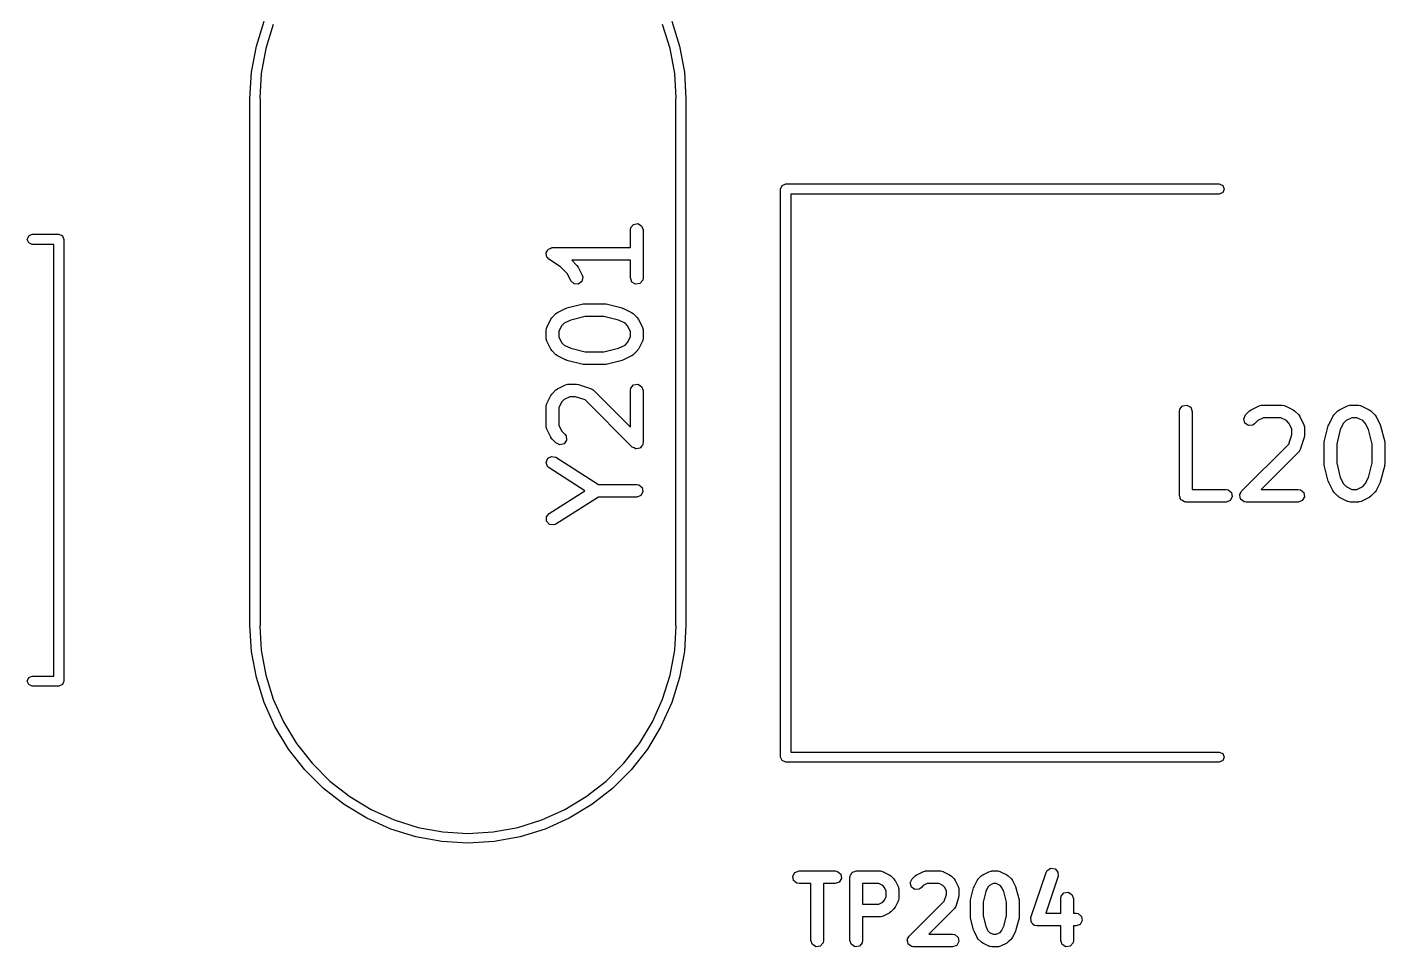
# Model space of a CAD drawing. Extents: x 102 to 173.9, y -124.5 to -76.3.
# Drawn here: x 118.88 to 134.98, y -107.09 to -96.18 of the extents above; entities that cross this region are included whole.
import ezdxf

# ---------------------------------------------------------------- set-up
doc = ezdxf.new("R2010")
doc.units = 0
doc.layers.add('BLACK', color=7, linetype='CONTINUOUS')

msp = doc.modelspace()

# ---------------------------------------------------------------- linework, layer by layer
at = {"layer": 'BLACK', "linetype": 'CONTINUOUS'}
for p, q in [((121.595, -96.4102), (121.687, -96.1121)), ((126.521, -96.1121), (126.614, -96.4102)), ((121.795, -96.1531), (121.707, -96.4378)), ((126.502, -96.4378), (126.413, -96.1531)), ((121.538, -96.7172), (121.595, -96.4102)), ((121.707, -96.4378), (121.653, -96.7311)), ((126.556, -96.7311), (126.502, -96.4378)), ((126.614, -96.4102), (126.671, -96.7172)), ((121.519, -97.0288), (121.538, -96.7172)), ((121.653, -96.7311), (121.635, -97.0193)), ((126.573, -97.0193), (126.556, -96.7311)), ((126.671, -96.7172), (126.689, -97.0288)), ((121.519, -103.279), (121.519, -97.0288)), ((121.635, -97.0193), (121.639, -97.0288)), ((121.639, -97.0288), (121.639, -103.279)), ((126.569, -97.0288), (126.573, -97.0193)), ((126.569, -103.279), (126.569, -97.0288)), ((126.689, -97.0288), (126.689, -103.279)), ((127.813, -98.103), (127.831, -98.0606)), ((127.831, -98.0606), (127.873, -98.043)), ((127.873, -98.043), (133.015, -98.043)), ((133.015, -98.043), (133.057, -98.0606)), ((133.057, -98.0606), (133.075, -98.103)), ((127.813, -104.843), (127.813, -98.103)), ((133.015, -98.163), (127.933, -98.163)), ((127.933, -98.163), (127.933, -104.783)), ((133.057, -98.1454), (133.015, -98.163)), ((133.075, -98.103), (133.057, -98.1454)), ((126.036, -98.5615), (126.069, -98.5222)), ((126.069, -98.5222), (126.119, -98.5133)), ((126.119, -98.5133), (126.164, -98.5389)), ((126.164, -98.5389), (126.181, -98.5871)), ((118.876, -98.7006), (118.894, -98.6582)), ((118.894, -98.743), (118.876, -98.7006)), ((118.894, -98.6582), (118.936, -98.6406)), ((118.936, -98.6406), (119.251, -98.6406)), ((119.251, -98.6406), (119.294, -98.6582)), ((119.294, -98.6582), (119.311, -98.7006)), ((119.311, -98.7006), (119.311, -103.941)), ((126.031, -98.5871), (126.036, -98.5615)), ((126.031, -98.7978), (126.031, -98.5871)), ((126.181, -98.5871), (126.181, -99.1586)), ((118.936, -98.7606), (118.894, -98.743)), ((119.191, -98.7606), (118.936, -98.7606)), ((119.191, -103.881), (119.191, -98.7606)), ((125.031, -98.868), (125.033, -98.8641)), ((125.037, -98.8889), (125.031, -98.868)), ((125.032, -98.8598), (125.043, -98.841)), ((125.033, -98.8641), (125.032, -98.8598)), ((125.043, -98.841), (125.052, -98.821)), ((125.052, -98.821), (125.056, -98.8191)), ((125.056, -98.8191), (125.058, -98.8154)), ((125.058, -98.8154), (125.078, -98.8079)), ((125.078, -98.8079), (125.098, -98.7983)), ((125.098, -98.7983), (125.102, -98.7993)), ((125.102, -98.7993), (125.106, -98.7978)), ((125.106, -98.7978), (126.031, -98.7978)), ((125.041, -98.9103), (125.037, -98.8889)), ((125.045, -98.9131), (125.041, -98.9103)), ((125.046, -98.9173), (125.045, -98.9131)), ((125.065, -98.9353), (125.046, -98.9173)), ((125.201, -99.0264), (125.065, -98.9353)), ((125.283, -99.1077), (125.201, -99.0264)), ((126.031, -98.9478), (125.335, -98.9478)), ((125.335, -98.9478), (125.397, -99.0103)), ((125.397, -99.0103), (125.41, -99.0287)), ((125.41, -99.0287), (125.411, -99.0298)), ((125.411, -99.0298), (125.459, -99.125)), ((126.031, -99.1586), (126.031, -98.9478)), ((125.325, -99.1921), (125.283, -99.1077)), ((125.362, -99.2274), (125.325, -99.1921)), ((125.466, -99.15), (125.454, -99.1999)), ((125.459, -99.125), (125.466, -99.15)), ((126.049, -99.2068), (126.031, -99.1586)), ((126.177, -99.1842), (126.144, -99.2235)), ((126.181, -99.1586), (126.177, -99.1842)), ((125.413, -99.2304), (125.362, -99.2274)), ((125.454, -99.1999), (125.413, -99.2304)), ((126.093, -99.2324), (126.049, -99.2068)), ((126.144, -99.2235), (126.093, -99.2324)), ((125.263, -99.5201), (125.276, -99.5164)), ((125.276, -99.5164), (125.278, -99.5144)), ((125.278, -99.5144), (125.469, -99.4668)), ((125.469, -99.4668), (125.484, -99.4657)), ((125.484, -99.4657), (125.487, -99.4645)), ((125.487, -99.4645), (125.725, -99.4645)), ((125.725, -99.4645), (125.74, -99.4671)), ((125.74, -99.4671), (125.743, -99.4668)), ((125.743, -99.4668), (125.934, -99.5144)), ((125.934, -99.5144), (125.946, -99.5196)), ((125.039, -99.7441), (125.087, -99.6488)), ((125.087, -99.6488), (125.1, -99.6308)), ((125.1, -99.6308), (125.101, -99.6293)), ((125.101, -99.6293), (125.148, -99.5817)), ((125.148, -99.5817), (125.167, -99.5689)), ((125.167, -99.5689), (125.168, -99.5677)), ((125.168, -99.5677), (125.263, -99.5201)), ((125.323, -99.6579), (125.246, -99.6964)), ((125.496, -99.6145), (125.323, -99.6579)), ((125.716, -99.6145), (125.496, -99.6145)), ((125.89, -99.6579), (125.716, -99.6145)), ((125.967, -99.6964), (125.89, -99.6579)), ((125.946, -99.5196), (125.949, -99.5201)), ((125.949, -99.5201), (126.044, -99.5677)), ((126.044, -99.5677), (126.062, -99.581)), ((126.062, -99.581), (126.064, -99.5817)), ((126.064, -99.5817), (126.112, -99.6293)), ((126.112, -99.6293), (126.124, -99.6477)), ((126.124, -99.6477), (126.126, -99.6488)), ((126.126, -99.6488), (126.173, -99.7441)), ((125.031, -99.7776), (125.036, -99.752)), ((125.031, -99.8728), (125.031, -99.7776)), ((125.036, -99.752), (125.039, -99.7485)), ((125.039, -99.7485), (125.039, -99.7441)), ((125.215, -99.7268), (125.181, -99.7953)), ((125.181, -99.7953), (125.181, -99.8551)), ((125.246, -99.6964), (125.215, -99.7268)), ((125.997, -99.7268), (125.967, -99.6964)), ((126.031, -99.7953), (125.997, -99.7268)), ((126.031, -99.8551), (126.031, -99.7953)), ((126.173, -99.7441), (126.181, -99.769)), ((126.181, -99.769), (126.18, -99.7734)), ((126.18, -99.7734), (126.181, -99.7776)), ((126.181, -99.7776), (126.181, -99.8728)), ((125.033, -99.8771), (125.031, -99.8728)), ((125.032, -99.8814), (125.033, -99.8771)), ((125.039, -99.9064), (125.032, -99.8814)), ((125.087, -100.002), (125.039, -99.9064)), ((125.181, -99.8551), (125.215, -99.9237)), ((125.215, -99.9237), (125.246, -99.9541)), ((125.246, -99.9541), (125.323, -99.9926)), ((125.323, -99.9926), (125.496, -100.036)), ((125.716, -100.036), (125.89, -99.9926)), ((125.89, -99.9926), (125.967, -99.9541)), ((125.967, -99.9541), (125.997, -99.9237)), ((125.997, -99.9237), (126.031, -99.8551)), ((126.173, -99.9064), (126.126, -100.002)), ((126.174, -99.9019), (126.173, -99.9064)), ((126.177, -99.8985), (126.174, -99.9019)), ((126.181, -99.8728), (126.177, -99.8985)), ((125.088, -100.003), (125.087, -100.002)), ((125.101, -100.021), (125.088, -100.003)), ((125.148, -100.069), (125.101, -100.021)), ((125.15, -100.069), (125.148, -100.069)), ((125.168, -100.083), (125.15, -100.069)), ((125.263, -100.13), (125.168, -100.083)), ((125.267, -100.131), (125.263, -100.13)), ((125.278, -100.136), (125.267, -100.131)), ((125.469, -100.184), (125.278, -100.136)), ((125.496, -100.036), (125.716, -100.036)), ((125.934, -100.136), (125.743, -100.184)), ((125.937, -100.134), (125.934, -100.136)), ((125.949, -100.13), (125.937, -100.134)), ((126.044, -100.083), (125.949, -100.13)), ((126.046, -100.082), (126.044, -100.083)), ((126.064, -100.069), (126.046, -100.082)), ((126.112, -100.021), (126.064, -100.069)), ((126.126, -100.002), (126.112, -100.02)), ((126.112, -100.02), (126.112, -100.021)), ((125.472, -100.183), (125.469, -100.184)), ((125.487, -100.186), (125.472, -100.183)), ((125.725, -100.186), (125.487, -100.186)), ((125.728, -100.185), (125.725, -100.186)), ((125.743, -100.184), (125.728, -100.185)), ((125.148, -100.486), (125.167, -100.474)), ((125.167, -100.474), (125.168, -100.472)), ((125.168, -100.472), (125.263, -100.425)), ((125.263, -100.425), (125.288, -100.417)), ((125.288, -100.417), (125.292, -100.418)), ((125.292, -100.418), (125.297, -100.417)), ((125.297, -100.417), (125.392, -100.417)), ((125.392, -100.417), (125.414, -100.421)), ((125.414, -100.421), (125.416, -100.421)), ((125.416, -100.421), (125.558, -100.468)), ((125.558, -100.468), (125.581, -100.481)), ((125.581, -100.481), (125.584, -100.485)), ((126.031, -100.492), (126.036, -100.466)), ((126.036, -100.466), (126.069, -100.427)), ((126.069, -100.427), (126.119, -100.418)), ((126.119, -100.418), (126.164, -100.444)), ((126.164, -100.444), (126.181, -100.492)), ((125.039, -100.649), (125.087, -100.554)), ((125.087, -100.554), (125.1, -100.536)), ((125.1, -100.536), (125.101, -100.534)), ((125.101, -100.534), (125.148, -100.486)), ((125.215, -100.632), (125.181, -100.7)), ((125.246, -100.601), (125.215, -100.632)), ((125.314, -100.567), (125.246, -100.601)), ((125.38, -100.567), (125.314, -100.567)), ((125.494, -100.605), (125.38, -100.567)), ((126.053, -101.164), (125.494, -100.605)), ((125.584, -100.485), (125.588, -100.486)), ((125.588, -100.486), (126.031, -100.93)), ((126.031, -100.93), (126.031, -100.492)), ((126.181, -100.492), (126.181, -101.111)), ((125.031, -100.682), (125.036, -100.657)), ((125.031, -100.92), (125.031, -100.682)), ((125.036, -100.657), (125.039, -100.653)), ((125.039, -100.653), (125.039, -100.649)), ((125.181, -100.7), (125.181, -100.903)), ((132.543, -100.742), (132.548, -100.716)), ((132.543, -101.742), (132.543, -100.742)), ((132.548, -100.716), (132.581, -100.677)), ((132.581, -100.677), (132.631, -100.668)), ((132.631, -100.668), (132.676, -100.693)), ((132.676, -100.693), (132.693, -100.742)), ((132.693, -100.742), (132.693, -101.667)), ((133.306, -100.83), (133.327, -100.784)), ((133.327, -100.784), (133.375, -100.736)), ((133.375, -100.736), (133.393, -100.723)), ((133.393, -100.723), (133.394, -100.722)), ((133.394, -100.722), (133.49, -100.674)), ((133.49, -100.674), (133.515, -100.667)), ((133.515, -100.667), (133.519, -100.668)), ((133.519, -100.668), (133.523, -100.667)), ((133.523, -100.667), (133.761, -100.667)), ((133.761, -100.667), (133.787, -100.671)), ((133.787, -100.671), (133.79, -100.674)), ((133.79, -100.674), (133.795, -100.674)), ((133.795, -100.674), (133.89, -100.722)), ((133.89, -100.722), (133.908, -100.735)), ((133.908, -100.735), (133.909, -100.736)), ((133.909, -100.736), (133.957, -100.784)), ((133.957, -100.784), (133.97, -100.802)), ((133.97, -100.802), (133.971, -100.803)), ((133.971, -100.803), (134.019, -100.899)), ((134.313, -100.899), (134.361, -100.803)), ((134.361, -100.803), (134.374, -100.785)), ((134.374, -100.785), (134.375, -100.784)), ((134.375, -100.784), (134.422, -100.736)), ((134.422, -100.736), (134.441, -100.723)), ((134.441, -100.723), (134.442, -100.722)), ((134.442, -100.722), (134.537, -100.674)), ((134.537, -100.674), (134.562, -100.667)), ((134.562, -100.667), (134.567, -100.668)), ((134.567, -100.668), (134.571, -100.667)), ((134.571, -100.667), (134.666, -100.667)), ((134.666, -100.667), (134.692, -100.671)), ((134.692, -100.671), (134.695, -100.674)), ((134.695, -100.674), (134.7, -100.674)), ((134.7, -100.674), (134.795, -100.722)), ((134.795, -100.722), (134.813, -100.735)), ((134.813, -100.735), (134.814, -100.736)), ((134.814, -100.736), (134.862, -100.784)), ((134.862, -100.784), (134.875, -100.802)), ((134.875, -100.802), (134.876, -100.803)), ((134.876, -100.803), (134.924, -100.899)), ((125.033, -100.925), (125.031, -100.92)), ((125.032, -100.929), (125.033, -100.925)), ((125.039, -100.954), (125.032, -100.929)), ((125.087, -101.049), (125.039, -100.954)), ((125.181, -100.903), (125.215, -100.971)), ((133.319, -100.88), (133.306, -100.83)), ((133.361, -100.909), (133.319, -100.88)), ((133.412, -100.905), (133.361, -100.909)), ((133.433, -100.89), (133.412, -100.905)), ((133.472, -100.851), (133.433, -100.89)), ((133.541, -100.817), (133.472, -100.851)), ((133.744, -100.817), (133.541, -100.817)), ((133.812, -100.851), (133.744, -100.817)), ((133.842, -100.881), (133.812, -100.851)), ((133.877, -100.95), (133.842, -100.881)), ((133.877, -101.015), (133.877, -100.95)), ((134.019, -100.899), (134.026, -100.923)), ((134.026, -100.923), (134.025, -100.928)), ((134.025, -100.928), (134.027, -100.932)), ((134.027, -100.932), (134.027, -101.027)), ((134.26, -101.104), (134.308, -100.914)), ((134.308, -100.914), (134.313, -100.902)), ((134.313, -100.902), (134.313, -100.899)), ((134.451, -100.958), (134.408, -101.132)), ((134.49, -100.881), (134.451, -100.958)), ((134.52, -100.851), (134.49, -100.881)), ((134.588, -100.817), (134.52, -100.851)), ((134.648, -100.817), (134.588, -100.817)), ((134.717, -100.851), (134.648, -100.817)), ((134.747, -100.881), (134.717, -100.851)), ((134.786, -100.958), (134.747, -100.881)), ((134.829, -101.132), (134.786, -100.958)), ((134.924, -100.899), (134.927, -100.911)), ((134.927, -100.911), (134.929, -100.914)), ((134.929, -100.914), (134.977, -101.104)), ((125.088, -101.05), (125.087, -101.049)), ((125.101, -101.069), (125.088, -101.05)), ((125.148, -101.116), (125.101, -101.069)), ((125.195, -101.138), (125.148, -101.116)), ((125.244, -101.125), (125.195, -101.138)), ((125.215, -100.971), (125.254, -101.01)), ((125.274, -101.083), (125.244, -101.125)), ((125.254, -101.01), (125.269, -101.032)), ((125.269, -101.032), (125.274, -101.083)), ((126.181, -101.111), (126.178, -101.127)), ((133.839, -101.13), (133.877, -101.015)), ((134.023, -101.051), (133.975, -101.194)), ((134.027, -101.027), (134.023, -101.049)), ((134.023, -101.049), (134.023, -101.051)), ((134.258, -101.123), (134.26, -101.108)), ((134.258, -101.361), (134.258, -101.123)), ((134.26, -101.108), (134.26, -101.104)), ((134.977, -101.104), (134.978, -101.119)), ((134.978, -101.119), (134.979, -101.123)), ((134.979, -101.123), (134.979, -101.361)), ((125.051, -101.298), (125.096, -101.275)), ((125.096, -101.275), (125.146, -101.286)), ((125.146, -101.286), (125.652, -101.607)), ((126.074, -101.174), (126.053, -101.164)), ((126.093, -101.185), (126.074, -101.174)), ((126.097, -101.184), (126.093, -101.185)), ((126.1, -101.186), (126.097, -101.184)), ((126.121, -101.18), (126.1, -101.186)), ((126.144, -101.176), (126.121, -101.18)), ((126.146, -101.173), (126.144, -101.176)), ((126.149, -101.172), (126.146, -101.173)), ((126.162, -101.154), (126.149, -101.172)), ((126.177, -101.137), (126.162, -101.154)), ((126.179, -101.13), (126.177, -101.132)), ((126.177, -101.132), (126.177, -101.137)), ((126.178, -101.127), (126.179, -101.13)), ((133.28, -101.689), (133.839, -101.13)), ((133.957, -101.223), (133.514, -101.667)), ((133.959, -101.219), (133.957, -101.223)), ((133.963, -101.217), (133.959, -101.219)), ((133.975, -101.194), (133.963, -101.217)), ((134.408, -101.132), (134.408, -101.351)), ((134.829, -101.351), (134.829, -101.132)), ((125.031, -101.346), (125.051, -101.298)), ((125.047, -101.395), (125.031, -101.346)), ((125.066, -101.412), (125.047, -101.395)), ((125.49, -101.682), (125.066, -101.412)), ((134.259, -101.364), (134.258, -101.361)), ((134.26, -101.379), (134.259, -101.364)), ((134.308, -101.569), (134.26, -101.379)), ((134.408, -101.351), (134.451, -101.525)), ((134.786, -101.525), (134.829, -101.351)), ((134.977, -101.379), (134.929, -101.569)), ((134.979, -101.361), (134.976, -101.375)), ((134.976, -101.375), (134.977, -101.379)), ((125.652, -101.607), (126.106, -101.607)), ((126.106, -101.607), (126.132, -101.612)), ((134.309, -101.572), (134.308, -101.569)), ((134.313, -101.585), (134.309, -101.572)), ((134.361, -101.68), (134.313, -101.585)), ((134.451, -101.525), (134.49, -101.602)), ((134.49, -101.602), (134.52, -101.632)), ((134.717, -101.632), (134.747, -101.602)), ((134.747, -101.602), (134.786, -101.525)), ((134.924, -101.585), (134.876, -101.68)), ((134.929, -101.569), (134.924, -101.581)), ((134.924, -101.581), (134.924, -101.585)), ((125.066, -101.952), (125.49, -101.682)), ((125.652, -101.757), (125.146, -102.079)), ((126.106, -101.757), (125.652, -101.757)), ((126.154, -101.74), (126.106, -101.757)), ((126.132, -101.612), (126.171, -101.645)), ((126.18, -101.695), (126.154, -101.74)), ((126.171, -101.645), (126.18, -101.695)), ((132.55, -101.76), (132.543, -101.742)), ((132.553, -101.779), (132.55, -101.76)), ((132.693, -101.667), (133.095, -101.667)), ((133.095, -101.667), (133.12, -101.671)), ((133.12, -101.671), (133.16, -101.704)), ((133.168, -101.755), (133.143, -101.799)), ((133.16, -101.704), (133.168, -101.755)), ((133.258, -101.735), (133.259, -101.732)), ((133.264, -101.757), (133.258, -101.735)), ((133.259, -101.729), (133.27, -101.709)), ((133.259, -101.732), (133.259, -101.729)), ((133.268, -101.779), (133.264, -101.757)), ((133.27, -101.709), (133.28, -101.689)), ((133.514, -101.667), (133.952, -101.667)), ((133.952, -101.667), (133.977, -101.671)), ((133.977, -101.671), (134.017, -101.704)), ((134.026, -101.755), (134, -101.799)), ((134.017, -101.704), (134.026, -101.755)), ((134.362, -101.681), (134.361, -101.68)), ((134.375, -101.699), (134.362, -101.681)), ((134.422, -101.747), (134.375, -101.699)), ((134.424, -101.748), (134.422, -101.747)), ((134.442, -101.761), (134.424, -101.748)), ((134.537, -101.809), (134.442, -101.761)), ((134.52, -101.632), (134.588, -101.667)), ((134.588, -101.667), (134.648, -101.667)), ((134.648, -101.667), (134.717, -101.632)), ((134.795, -101.761), (134.7, -101.809)), ((134.796, -101.76), (134.795, -101.761)), ((134.814, -101.747), (134.796, -101.76)), ((134.862, -101.699), (134.814, -101.747)), ((134.863, -101.698), (134.862, -101.699)), ((134.876, -101.68), (134.863, -101.698)), ((132.559, -101.783), (132.553, -101.779)), ((132.561, -101.79), (132.559, -101.783)), ((132.578, -101.8), (132.561, -101.79)), ((132.593, -101.812), (132.578, -101.8)), ((132.602, -101.814), (132.593, -101.812)), ((132.605, -101.815), (132.602, -101.814)), ((132.609, -101.815), (132.605, -101.815)), ((132.618, -101.817), (132.609, -101.815)), ((133.095, -101.817), (132.618, -101.817)), ((133.143, -101.799), (133.095, -101.817)), ((133.27, -101.781), (133.268, -101.779)), ((133.271, -101.785), (133.27, -101.781)), ((133.29, -101.798), (133.271, -101.785)), ((133.307, -101.812), (133.29, -101.798)), ((133.312, -101.813), (133.307, -101.812)), ((133.313, -101.814), (133.312, -101.813)), ((133.317, -101.814), (133.313, -101.814)), ((133.333, -101.817), (133.317, -101.814)), ((133.952, -101.817), (133.333, -101.817)), ((134, -101.799), (133.952, -101.817)), ((134.542, -101.809), (134.537, -101.809)), ((134.545, -101.812), (134.542, -101.809)), ((134.571, -101.817), (134.545, -101.812)), ((134.666, -101.817), (134.571, -101.817)), ((134.67, -101.815), (134.666, -101.817)), ((134.675, -101.816), (134.67, -101.815)), ((134.7, -101.809), (134.675, -101.816)), ((125.035, -101.993), (125.066, -101.952)), ((125.037, -102.044), (125.035, -101.993)), ((125.072, -102.082), (125.037, -102.044)), ((125.122, -102.089), (125.072, -102.082)), ((125.146, -102.079), (125.122, -102.089)), ((121.538, -103.59), (121.519, -103.279)), ((121.639, -103.279), (121.635, -103.288)), ((121.635, -103.288), (121.653, -103.576)), ((126.556, -103.576), (126.573, -103.288)), ((126.573, -103.288), (126.569, -103.279)), ((126.689, -103.279), (126.671, -103.59)), ((121.595, -103.897), (121.538, -103.59)), ((121.653, -103.576), (121.707, -103.87)), ((126.502, -103.87), (126.556, -103.576)), ((126.671, -103.59), (126.614, -103.897)), ((118.876, -103.941), (118.894, -103.898)), ((118.894, -103.983), (118.876, -103.941)), ((118.894, -103.898), (118.936, -103.881)), ((118.936, -104.001), (118.894, -103.983)), ((118.936, -103.881), (119.191, -103.881)), ((119.251, -104.001), (118.936, -104.001)), ((119.294, -103.983), (119.251, -104.001)), ((119.311, -103.941), (119.294, -103.983)), ((121.687, -104.195), (121.595, -103.897)), ((121.707, -103.87), (121.795, -104.154)), ((126.413, -104.154), (126.502, -103.87)), ((126.614, -103.897), (126.521, -104.195)), ((121.795, -104.154), (121.918, -104.426)), ((126.291, -104.426), (126.413, -104.154)), ((121.815, -104.48), (121.687, -104.195)), ((126.521, -104.195), (126.393, -104.48)), ((121.977, -104.747), (121.815, -104.48)), ((121.918, -104.426), (122.072, -104.682)), ((126.137, -104.682), (126.291, -104.426)), ((126.393, -104.48), (126.232, -104.747)), ((122.169, -104.993), (121.977, -104.747)), ((122.072, -104.682), (122.256, -104.916)), ((125.953, -104.916), (126.137, -104.682)), ((126.232, -104.747), (126.039, -104.993)), ((127.933, -104.783), (133.015, -104.783)), ((133.015, -104.783), (133.057, -104.801)), ((133.057, -104.801), (133.075, -104.843)), ((122.256, -104.916), (122.467, -105.127)), ((125.742, -105.127), (125.953, -104.916)), ((127.831, -104.885), (127.813, -104.843)), ((127.873, -104.903), (127.831, -104.885)), ((133.015, -104.903), (127.873, -104.903)), ((133.057, -104.885), (133.015, -104.903)), ((133.075, -104.843), (133.057, -104.885)), ((122.39, -105.214), (122.169, -104.993)), ((122.467, -105.127), (122.702, -105.311)), ((125.507, -105.311), (125.742, -105.127)), ((126.039, -104.993), (125.819, -105.214)), ((122.636, -105.406), (122.39, -105.214)), ((122.702, -105.311), (122.957, -105.465)), ((125.252, -105.465), (125.507, -105.311)), ((125.819, -105.214), (125.573, -105.406)), ((122.903, -105.568), (122.636, -105.406)), ((122.957, -105.465), (123.229, -105.588)), ((124.98, -105.588), (125.252, -105.465)), ((125.573, -105.406), (125.306, -105.568)), ((123.188, -105.696), (122.903, -105.568)), ((123.229, -105.588), (123.513, -105.677)), ((124.695, -105.677), (124.98, -105.588)), ((125.306, -105.568), (125.021, -105.696)), ((123.486, -105.789), (123.188, -105.696)), ((123.793, -105.845), (123.486, -105.789)), ((123.513, -105.677), (123.807, -105.73)), ((123.807, -105.73), (124.104, -105.748)), ((124.104, -105.748), (124.402, -105.73)), ((124.402, -105.73), (124.695, -105.677)), ((124.723, -105.789), (124.416, -105.845)), ((125.021, -105.696), (124.723, -105.789)), ((124.104, -105.864), (123.793, -105.845)), ((124.416, -105.845), (124.104, -105.864)), ((127.958, -106.256), (127.983, -106.212)), ((127.967, -106.307), (127.958, -106.256)), ((127.983, -106.212), (128.032, -106.194)), ((128.032, -106.194), (128.46, -106.194)), ((128.46, -106.194), (128.486, -106.199)), ((128.486, -106.199), (128.525, -106.232)), ((128.525, -106.232), (128.534, -106.282)), ((128.635, -106.269), (128.637, -106.259)), ((128.635, -107.019), (128.635, -106.269)), ((128.636, -106.256), (128.638, -106.253)), ((128.637, -106.259), (128.636, -106.256)), ((128.638, -106.253), (128.64, -106.243)), ((128.64, -106.243), (128.652, -106.229)), ((128.652, -106.229), (128.662, -106.212)), ((128.662, -106.212), (128.668, -106.209)), ((128.668, -106.209), (128.673, -106.204)), ((128.673, -106.204), (128.692, -106.201)), ((128.692, -106.201), (128.71, -106.194)), ((128.71, -106.194), (128.996, -106.194)), ((128.996, -106.194), (129.022, -106.199)), ((129.022, -106.199), (129.025, -106.201)), ((129.025, -106.201), (129.03, -106.202)), ((129.03, -106.202), (129.101, -106.238)), ((129.101, -106.238), (129.119, -106.251)), ((129.119, -106.251), (129.12, -106.252)), ((129.12, -106.252), (129.156, -106.287)), ((129.372, -106.287), (129.407, -106.252)), ((129.407, -106.252), (129.426, -106.239)), ((129.426, -106.239), (129.427, -106.238)), ((129.427, -106.238), (129.498, -106.202)), ((129.498, -106.202), (129.523, -106.195)), ((129.523, -106.195), (129.527, -106.196)), ((129.527, -106.196), (129.532, -106.194)), ((129.532, -106.194), (129.71, -106.194)), ((129.71, -106.194), (129.736, -106.199)), ((129.736, -106.199), (129.739, -106.201)), ((129.739, -106.201), (129.744, -106.202)), ((129.744, -106.202), (129.815, -106.238)), ((129.815, -106.238), (129.833, -106.251)), ((129.833, -106.251), (129.835, -106.252)), ((129.835, -106.252), (129.87, -106.287)), ((130.157, -106.287), (130.193, -106.252)), ((130.193, -106.252), (130.211, -106.239)), ((130.211, -106.239), (130.212, -106.238)), ((130.212, -106.238), (130.284, -106.202)), ((130.284, -106.202), (130.309, -106.195)), ((130.309, -106.195), (130.313, -106.196)), ((130.313, -106.196), (130.317, -106.194)), ((130.317, -106.194), (130.389, -106.194)), ((130.389, -106.194), (130.414, -106.199)), ((130.414, -106.199), (130.418, -106.201)), ((130.418, -106.201), (130.422, -106.202)), ((130.422, -106.202), (130.494, -106.238)), ((130.494, -106.238), (130.512, -106.251)), ((130.512, -106.251), (130.513, -106.252)), ((130.513, -106.252), (130.549, -106.287)), ((130.782, -106.745), (130.961, -106.21)), ((131.103, -106.257), (130.957, -106.694)), ((130.961, -106.21), (130.973, -106.187)), ((130.973, -106.187), (131.017, -106.16)), ((131.017, -106.16), (131.067, -106.167)), ((131.067, -106.167), (131.101, -106.206)), ((131.101, -106.206), (131.103, -106.257)), ((128.006, -106.34), (127.967, -106.307)), ((128.032, -106.344), (128.006, -106.34)), ((128.171, -106.344), (128.032, -106.344)), ((128.171, -107.019), (128.171, -106.344)), ((128.46, -106.344), (128.321, -106.344)), ((128.321, -106.344), (128.321, -107.019)), ((128.508, -106.327), (128.46, -106.344)), ((128.534, -106.282), (128.508, -106.327)), ((128.785, -106.344), (128.785, -106.587)), ((128.978, -106.344), (128.785, -106.344)), ((129.023, -106.366), (128.978, -106.344)), ((129.041, -106.385), (129.023, -106.366)), ((129.064, -106.43), (129.041, -106.385)), ((129.064, -106.501), (129.064, -106.43)), ((129.156, -106.287), (129.169, -106.306)), ((129.169, -106.306), (129.17, -106.307)), ((129.17, -106.307), (129.206, -106.378)), ((129.206, -106.378), (129.213, -106.403)), ((129.213, -106.403), (129.212, -106.408)), ((129.212, -106.408), (129.214, -106.412)), ((129.214, -106.412), (129.214, -106.519)), ((129.35, -106.334), (129.372, -106.287)), ((129.363, -106.384), (129.35, -106.334)), ((129.405, -106.413), (129.363, -106.384)), ((129.456, -106.408), (129.405, -106.413)), ((129.478, -106.394), (129.456, -106.408)), ((129.505, -106.366), (129.478, -106.394)), ((129.549, -106.344), (129.505, -106.366)), ((129.693, -106.344), (129.549, -106.344)), ((129.737, -106.366), (129.693, -106.344)), ((129.756, -106.385), (129.737, -106.366)), ((129.778, -106.43), (129.756, -106.385)), ((129.778, -106.471), (129.778, -106.43)), ((129.87, -106.287), (129.883, -106.306)), ((129.883, -106.306), (129.884, -106.307)), ((129.884, -106.307), (129.92, -106.378)), ((129.92, -106.378), (129.928, -106.403)), ((129.928, -106.403), (129.927, -106.408)), ((129.927, -106.408), (129.928, -106.412)), ((129.928, -106.412), (129.928, -106.483)), ((130.066, -106.537), (130.102, -106.394)), ((130.102, -106.394), (130.107, -106.382)), ((130.107, -106.378), (130.143, -106.307)), ((130.107, -106.382), (130.107, -106.378)), ((130.143, -106.307), (130.157, -106.289)), ((130.157, -106.289), (130.157, -106.287)), ((130.245, -106.438), (130.214, -106.564)), ((130.272, -106.385), (130.245, -106.438)), ((130.29, -106.366), (130.272, -106.385)), ((130.335, -106.344), (130.29, -106.366)), ((130.371, -106.344), (130.335, -106.344)), ((130.416, -106.366), (130.371, -106.344)), ((130.434, -106.385), (130.416, -106.366)), ((130.461, -106.438), (130.434, -106.385)), ((130.492, -106.564), (130.461, -106.438)), ((130.549, -106.287), (130.562, -106.306)), ((130.562, -106.306), (130.563, -106.307)), ((130.563, -106.307), (130.599, -106.378)), ((130.599, -106.378), (130.602, -106.391)), ((130.602, -106.391), (130.604, -106.394)), ((130.604, -106.394), (130.64, -106.537)), ((128.785, -106.587), (128.978, -106.587)), ((128.978, -106.587), (129.023, -106.565)), ((129.023, -106.565), (129.041, -106.546)), ((129.041, -106.546), (129.064, -106.501)), ((129.206, -106.553), (129.17, -106.624)), ((129.209, -106.545), (129.206, -106.548)), ((129.206, -106.548), (129.206, -106.553)), ((129.214, -106.519), (129.209, -106.545)), ((129.336, -106.966), (129.752, -106.55)), ((129.752, -106.55), (129.778, -106.471)), ((129.924, -106.507), (129.889, -106.614)), ((129.928, -106.483), (129.924, -106.505)), ((129.924, -106.505), (129.924, -106.507)), ((130.064, -106.555), (130.066, -106.54)), ((130.064, -106.733), (130.064, -106.555)), ((130.066, -106.54), (130.066, -106.537)), ((130.214, -106.564), (130.214, -106.724)), ((130.492, -106.724), (130.492, -106.564)), ((130.64, -106.537), (130.641, -106.552)), ((130.641, -106.552), (130.642, -106.555)), ((130.642, -106.555), (130.642, -106.733)), ((131.135, -106.519), (131.14, -106.493)), ((131.135, -106.694), (131.135, -106.519)), ((131.14, -106.493), (131.173, -106.454)), ((131.173, -106.454), (131.223, -106.445)), ((131.223, -106.445), (131.268, -106.471)), ((131.268, -106.471), (131.285, -106.519)), ((131.285, -106.519), (131.285, -106.694)), ((128.996, -106.737), (128.785, -106.737)), ((128.785, -106.737), (128.785, -107.019)), ((129, -106.735), (128.996, -106.737)), ((129.005, -106.736), (129, -106.735)), ((129.03, -106.729), (129.005, -106.736)), ((129.101, -106.693), (129.03, -106.729)), ((129.102, -106.692), (129.101, -106.693)), ((129.12, -106.679), (129.102, -106.692)), ((129.156, -106.644), (129.12, -106.679)), ((129.157, -106.642), (129.156, -106.644)), ((129.17, -106.624), (129.157, -106.642)), ((129.87, -106.644), (129.57, -106.944)), ((129.872, -106.639), (129.87, -106.644)), ((129.876, -106.637), (129.872, -106.639)), ((129.889, -106.614), (129.876, -106.637)), ((130.065, -106.737), (130.064, -106.733)), ((130.066, -106.752), (130.065, -106.737)), ((130.102, -106.894), (130.066, -106.752)), ((130.214, -106.724), (130.245, -106.85)), ((130.461, -106.85), (130.492, -106.724)), ((130.64, -106.752), (130.604, -106.894)), ((130.642, -106.733), (130.64, -106.748)), ((130.64, -106.748), (130.64, -106.752)), ((130.779, -106.756), (130.782, -106.751)), ((130.783, -106.776), (130.779, -106.756)), ((130.782, -106.751), (130.782, -106.745)), ((130.957, -106.694), (131.135, -106.694)), ((131.285, -106.694), (131.317, -106.694)), ((131.317, -106.694), (131.343, -106.699)), ((131.343, -106.699), (131.382, -106.732)), ((131.382, -106.732), (131.391, -106.782)), ((130.104, -106.897), (130.102, -106.894)), ((130.107, -106.91), (130.104, -106.897)), ((130.143, -106.981), (130.107, -106.91)), ((130.245, -106.85), (130.272, -106.903)), ((130.272, -106.903), (130.29, -106.922)), ((130.29, -106.922), (130.335, -106.944)), ((130.371, -106.944), (130.416, -106.922)), ((130.416, -106.922), (130.434, -106.903)), ((130.434, -106.903), (130.461, -106.85)), ((130.599, -106.91), (130.563, -106.981)), ((130.604, -106.894), (130.599, -106.906)), ((130.599, -106.906), (130.599, -106.91)), ((130.783, -106.797), (130.783, -106.776)), ((130.787, -106.801), (130.783, -106.797)), ((130.788, -106.807), (130.787, -106.801)), ((130.804, -106.82), (130.788, -106.807)), ((130.817, -106.835), (130.804, -106.82)), ((130.823, -106.836), (130.817, -106.835)), ((130.827, -106.84), (130.823, -106.836)), ((130.853, -106.844), (130.827, -106.84)), ((131.135, -106.844), (130.853, -106.844)), ((131.135, -107.019), (131.135, -106.844)), ((131.317, -106.844), (131.285, -106.844)), ((131.285, -106.844), (131.285, -107.019)), ((131.366, -106.827), (131.317, -106.844)), ((131.391, -106.782), (131.366, -106.827)), ((128.189, -107.067), (128.171, -107.019)), ((128.233, -107.093), (128.189, -107.067)), ((128.283, -107.084), (128.233, -107.093)), ((128.316, -107.045), (128.283, -107.084)), ((128.321, -107.019), (128.316, -107.045)), ((128.653, -107.067), (128.635, -107.019)), ((128.697, -107.093), (128.653, -107.067)), ((128.748, -107.084), (128.697, -107.093)), ((128.781, -107.045), (128.748, -107.084)), ((128.785, -107.019), (128.781, -107.045)), ((129.314, -107.013), (129.316, -107.009)), ((129.32, -107.034), (129.314, -107.013)), ((129.315, -107.006), (129.326, -106.987)), ((129.316, -107.009), (129.315, -107.006)), ((129.324, -107.057), (129.32, -107.034)), ((129.327, -107.059), (129.324, -107.057)), ((129.326, -106.987), (129.336, -106.966)), ((129.327, -107.062), (129.327, -107.059)), ((129.346, -107.075), (129.327, -107.062)), ((129.363, -107.09), (129.346, -107.075)), ((129.57, -106.944), (129.853, -106.944)), ((129.853, -106.944), (129.879, -106.949)), ((129.901, -107.077), (129.853, -107.094)), ((129.879, -106.949), (129.918, -106.982)), ((129.927, -107.032), (129.901, -107.077)), ((129.918, -106.982), (129.927, -107.032)), ((130.144, -106.982), (130.143, -106.981)), ((130.157, -107.001), (130.144, -106.982)), ((130.193, -107.036), (130.157, -107.001)), ((130.194, -107.037), (130.193, -107.036)), ((130.212, -107.05), (130.194, -107.037)), ((130.284, -107.086), (130.212, -107.05)), ((130.335, -106.944), (130.371, -106.944)), ((130.494, -107.05), (130.422, -107.086)), ((130.495, -107.049), (130.494, -107.05)), ((130.513, -107.036), (130.495, -107.049)), ((130.549, -107.001), (130.513, -107.036)), ((130.55, -106.999), (130.549, -107.001)), ((130.563, -106.981), (130.55, -106.999)), ((131.153, -107.067), (131.135, -107.019)), ((131.197, -107.093), (131.153, -107.067)), ((131.248, -107.084), (131.197, -107.093)), ((131.281, -107.045), (131.248, -107.084)), ((131.285, -107.019), (131.281, -107.045)), ((129.368, -107.09), (129.363, -107.09)), ((129.369, -107.092), (129.368, -107.09)), ((129.373, -107.091), (129.369, -107.092)), ((129.389, -107.094), (129.373, -107.091)), ((129.853, -107.094), (129.389, -107.094)), ((130.288, -107.087), (130.284, -107.086)), ((130.292, -107.09), (130.288, -107.087)), ((130.317, -107.094), (130.292, -107.09)), ((130.389, -107.094), (130.317, -107.094)), ((130.393, -107.093), (130.389, -107.094)), ((130.397, -107.094), (130.393, -107.093)), ((130.422, -107.086), (130.397, -107.094))]:
    msp.add_line(p, q, dxfattribs=at)

doc.saveas('drawing.dxf')
